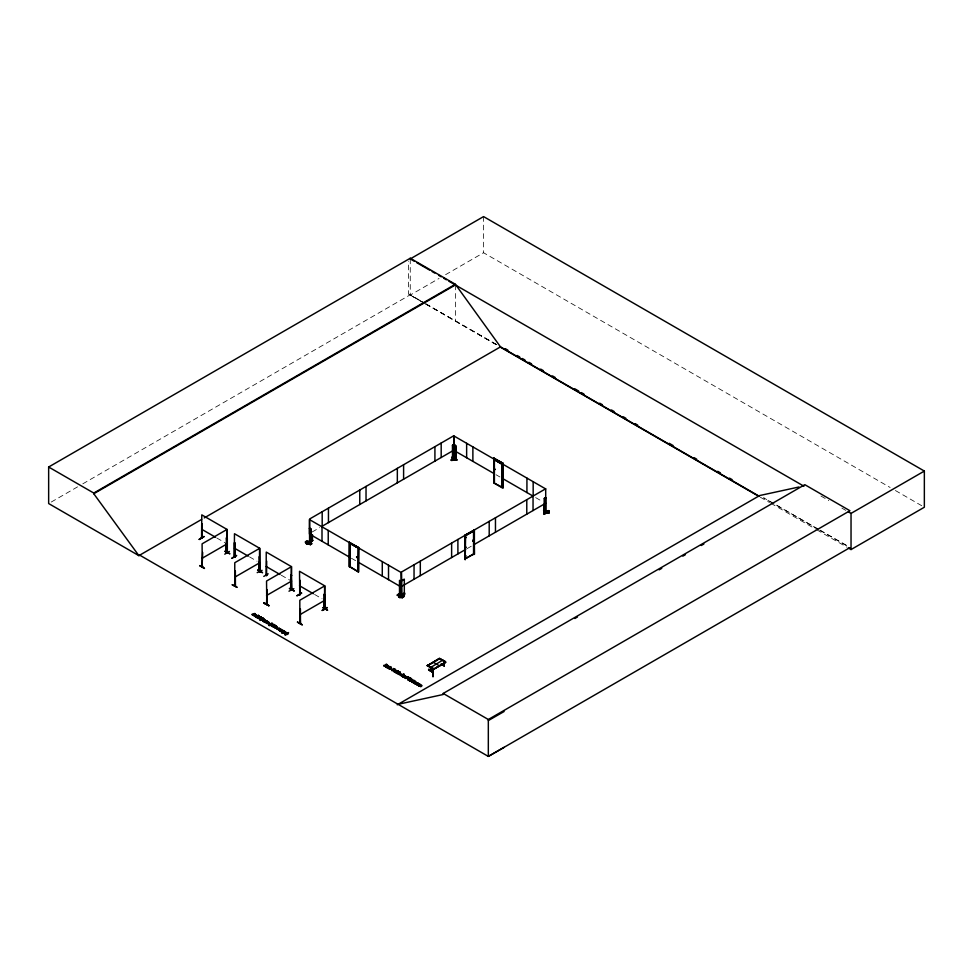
<?xml version="1.0" encoding="UTF-8"?>
<svg xmlns="http://www.w3.org/2000/svg" width="973" height="973" viewBox="0 0 973 973"><rect width="100%" height="100%" fill="white"/><g stroke="black" fill="none" stroke-linecap="round" stroke-linejoin="round"><path stroke-width="0.73" stroke-dasharray="4.87 3.65" d="M51.277 502.032L77.56 486.865M82.814 483.824L410.253 294.783L424.435 302.968M410.253 258.915L410.253 295.087L439.054 278.448M445.598 274.678L483.569 252.749L890.137 487.485M312.151 532L319.679 527.658M467.028 548.663L472.246 545.646M424.386 303.235L408.368 294.041L408.368 261.165M425.7 303.977L499.173 346.12M818.731 529.409L775.432 504.573L818.536 529.519M820.044 530.163L847.592 545.962M895.403 490.526L924.35 507.237M820.957 496.035L828.801 500.572M841.876 508.113L845.805 510.375M819.85 530.273L847.313 546.133M425.724 303.71L499.198 346.133M410.253 295.087L424.435 303.272M425.724 304.014L496.121 344.661M760.327 497.203L769.534 502.506M770.847 503.272L815.544 529.069M816.858 529.835L847.094 547.288M496.048 474.739L499.903 476.965M535.673 497.617L541.937 501.229M351.399 558.247L356.544 561.214M216.821 538.008L225.59 543.068M249.502 556.872L257.018 561.214M281.282 575.213L290.051 580.285M314.559 594.43L322.075 598.772M483.569 216.59L483.569 252.749M455.376 284.967L455.376 321.126M774.119 503.819L763.623 497.799L774.07 503.844"/><path stroke-width="1.46" d="M282.389 632.243C283.143 630.297 287.059 632.718 284.055 631.051C280.686 630.918 284.493 633.97 282.438 632.049M256.3 615.678L254.5 616.031L256.714 615.398M257.419 617.916C258.429 619.752 257.03 615.228 260.071 617.49L261.19 616.906L260.071 617.49M404.853 677.476C406.155 680.054 404.063 675.724 407.371 677.293M269.363 625.712L269.667 624.861A2.955 1.703 0 0 1 270.287 624.35L271.175 623.985A3.126 1.8 0 0 1 272.087 623.839C272.939 621.163 266.784 626.928 269.667 624.557A2.955 1.703 0 0 1 270.287 624.046L272.635 623.815M284.955 634.712L287.594 634.347L288.239 632.511L287.594 634.043L284.967 634.7L288.19 632.827M358.088 571.577L358.088 547.945L350.134 543.348L350.195 567.016L349.416 566.809L349.319 542.399L358.709 547.58L358.502 572.051L350.207 566.943L350.207 543.469L358.38 547.775L350.207 543.469M278.509 629.762L280.382 630.151L278.582 629.884M393.481 671.394C394.32 670.081 396.315 671.479 393.956 671.236M413.878 682.791C412.516 683.739 417.429 682.596 415.276 681.988M286.926 633.082C285.782 631.027 281.854 632.876 286.913 632.973C283.252 632.049 286.062 635.162 285.04 632.62M388.786 668.5C389.832 666.152 393.323 669.655 389.553 667.843C388.774 669.619 391.304 668.682 389.236 668.609M398.139 673.73C402.713 672.623 397.762 673.705 399.502 674.167C397.179 675.238 399.429 670.798 400.754 673.681M419.363 685.685C418.937 687.339 424.812 684.737 419.448 685.843M350.11 545.902L350.134 544.941M350.219 554.695L350.11 555.449M350.219 564.364L350.219 563.476M427.378 665.751L439.468 658.283L445.549 661.749L445.61 662.431L433.532 669.193L427.402 665.447M433.24 668.682L433.009 676.88L432.778 668.682M465.653 537.242L465.69 537.984L465.787 537.254M465.653 547.653L465.702 546.753L465.751 547.641M465.69 555.607L465.787 556.094M465.653 556.459L465.69 555.778M502.323 466.249L502.348 465.289L502.348 466.176M502.348 475.019L502.348 475.906M502.372 475.079L502.348 475.736M502.238 484.372L502.323 484.761M253.321 613.671L253.758 615.143L251.898 614.364L253.989 615.094L253.795 613.781M265.082 620.604C265.593 617.66 255.06 623.377 262.625 617.855C265.641 618.974 261.384 620.239 263.865 618.792M262.905 620.81L263.634 619.874L265.106 620.494M277.256 627.196C273.535 628.473 279.652 625.809 274.86 626.977C276.223 630.297 274.094 626.053 277.22 627.317M286.926 632.778L286.33 633.666L285.04 632.924M391.45 668.001L390.842 668.889L389.553 667.843M400.754 673.377L400.158 674.265L398.869 673.511M268.974 625.481L271.175 623.693A3.126 1.8 0 0 1 272.087 623.535L272.622 623.523M284.955 634.408L287.071 634.299L288.616 632.73M199.72 565.763L204.452 568.256M204.439 568.487L199.72 565.568M264.169 603.017L268.949 605.729L263.963 603.187M263.963 603.175L268.913 605.474M297.446 622.221L302.214 624.946M254.062 615.836L255.267 615.033L256.641 615.435M417.49 683.095C420.689 684.007 414.072 686.111 418.56 683.533M386.184 666.87L387.607 666.919L386.646 666.298L385.746 666.931L386.828 667.369L385.88 666.274L388.057 666.323L387.132 665.739L387.911 666.748M444.26 664.96L442.143 664.17L444.138 665.873L444.32 665.204M473.231 539.711L472.939 540.66M473.425 540.818C473.146 542.314 474.423 540.222 472.878 540.696M454.136 459.025L452.348 459.852L453.99 458.368M546.023 511.506L544.26 512.82M545.999 512.066C541.937 514.814 548.626 509.572 544.442 512.443M404.853 677.78C406.653 674.788 411.603 678.899 405.899 678.096M398.091 672.355C398.431 669.643 396.875 674.581 395.512 672.513M387.084 667.223L388.507 666.335L387.108 665.727M396.242 670.798L394.673 672.136L393.481 670.92L395.792 670.786L394.868 670.202L395.731 671.151L393.968 671.431L395.33 671.09M268.353 623.085C268.22 622.124 264.595 622.963 268.718 622.465C265.118 624.934 271.139 622.732 268.122 621.893M268.062 622.319L267.125 621.406L268.11 622.075M202.214 523.888L201.958 537.923M202.275 537.838L201.569 538.203L201.788 514.863L226.843 529.324L226.928 552.992L227.135 529.373L202.092 543.834L202.25 567.186M226.952 552.956L226.198 552.421L226.417 543.445M226.891 552.08L226.368 551.776M234.785 556.97L234.736 556.799M234.943 557.201L234.469 542.52L234.262 557.055L234.967 557.237L234.907 542.764M259.572 571.479L258.891 571.273L260.046 571.589L259.827 548.249L234.773 562.71L234.724 585.989L235.417 585.807L235.357 571.346M266.675 561.105L266.566 575.7C265.471 573.888 267.344 576.296 266.675 575.031M266.115 575.469L266.249 552.08L291.304 566.541L291.389 590.21L291.596 566.59L266.541 581.051L266.784 604.391M290.732 589.164L291.304 589.249M290.708 580.759L290.708 589.699L290.878 582.061M300.402 608.903L300.45 623.34L299.818 623.523L299.818 600.268L324.873 585.795L324.605 609.426L324.581 585.746L299.526 571.285L299.745 594.904L299.952 580.322M299.38 594.673L299.988 594.758M324.094 608.356L324.629 608.502M262.868 619.521L260.861 619.704M202.676 566.432L202.031 566.554L202.725 566.383M227.341 552.214L226.745 552.299M226.721 538.41L226.247 537.96L226.673 552.907L227.354 552.688M235.405 585.308L234.724 585.466L235.405 585.405M267.137 603.649L266.493 603.807L267.186 603.625M267.137 589.687L267.186 604.148L266.967 589.602L266.566 604.269M291.766 589.431L291.182 589.504M291.803 589.966L291.182 575.627M386.257 665.702C382.353 667.636 384.943 663.793 387.449 665.155M265.082 620.312L264.68 620.981M357.237 556.678L356.945 557.651L356.556 556.945M357.103 557.188L357.261 557.432M494.698 469.764L494.673 469.01M495.026 469.521L494.26 469.363L494.393 468.22M427.402 665.654L439.468 658.478L445.439 661.664M427.561 665.812L433.532 669.4L445.61 662.224L433.824 669.096M428.704 669.594L432.985 672.319L428.667 670.056L428.801 669.339M444.138 665.86L440.988 664.036M452.348 459.852L453.99 458.903L456.471 460.278L457.286 459.803L454.829 458.465M309.633 542.946L309.645 518.986L453.832 435.734L453.941 459.22L454.5 458.769L452.53 459.73M546.035 511.664L544.357 512.795M263.768 618.998L262.674 618.208L261.944 618.937M257.48 617.673L259.949 617.308M473.097 540.635L473.377 541.426M428.679 669.643L432.012 669.181L432.571 671.784M432.608 668.159L431.927 669.339L432.742 668.39M402.481 676.636C408.49 671.516 396.875 676.259 401.654 675.359L402.481 676.636L404.123 674.423M400.402 675.14L402.786 675.688L404.123 674.727M402.786 675.688L403.722 674.192M402.129 676.442L402.603 675.907M416.152 682.937L415.276 682.292M232.377 584.688L237.169 587.388L232.182 584.846M312.284 534.603L312.199 540.477M268.876 605.729L264.182 602.774M401.338 595.33L404.622 593.129L401.338 594.795M401.363 595.537L404.622 593.129M413.951 682.912L415.751 683.18L414.364 683.022M305.352 542.083L310.375 544.588L305.352 542.083C306.653 538.92 314.924 543.615 310.229 544.71M402.092 597.726L403.722 596.498L402.092 597.738L397.215 595.123L402.238 597.629M388.458 666.128L386.622 667.49M416.651 682.876L414.972 683.326M253.381 613.878C258.003 614.802 253.296 612.078 253.904 614.559C249.66 615.848 255.413 614.243 256.702 615.568M265.009 620.433C259.061 618.487 266.128 624.739 262.053 619.01M202.043 567.125L202.676 552.469M227.341 552.749L227.305 538.251M235.332 585.855L234.943 571.589M259.426 571.175L259.998 571.613M259.098 556.738L259.523 571.869L259.876 570.944M299.769 623.024L300.025 623.109M300.377 623.413L299.988 609.147M324.471 608.733L325.043 609.171M324.581 594.539L324.568 609.426M310.959 543.7L309.292 542.727L309.925 541.754M401.363 595.014L401.387 595.707L404.318 593.834L404.318 579.373L401.508 580.808L404.148 579.276M261.944 618.633L263.257 618.56M397.993 672.173C393.104 674.009 400.402 670.409 395.512 672.221M253.844 613.987L255.254 614.377M264.449 620.458L263.464 619.886M275.858 627.111L276.77 627.634L275.602 627.208M286.33 633.666L286.524 633.082M286.257 633.362C287.011 631.903 283.97 632.669 286.427 632.864M390.842 668.889C390.635 666.991 390.027 667.539 390.781 668.573M400.158 674.265C399.915 672.355 399.368 672.915 400.085 673.948M421.321 685.904L420.336 685.333M427.561 665.483L433.824 668.694M256.179 615.556C252.299 615.325 259 615.593 254.062 615.666M280.382 629.847C276.575 629.872 282.924 629.957 279.908 628.972M280.686 629.969C280.151 626.04 275.018 631.331 278.996 628.023M545.731 512.224L545.695 488.774L401.508 572.015L402.031 595.221L401.508 594.746M263.221 620.032C262.686 622.112 264.851 621.261 266.42 621.455M398.869 673.219C398.662 674.508 400.037 675.347 398.127 673.717M420.093 685.77L420.883 686.743M397.215 595.135C399.404 592.058 399.562 596.692 403.321 596.996M282.365 631.197C283.216 629.786 276.393 631.513 283.143 630.419C280.2 633.301 283.812 629.835 281.866 630.528M404.902 676.807C405.753 675.396 398.93 677.123 405.68 676.028C402.445 679.3 407.651 674.082 402.688 676.454M312.175 540.465L312.175 540.988M311.032 529.251L309.475 528.363L311.032 529.251L311.032 543.725L309.475 542.825M455.851 460.314L455.826 445.646L454.282 444.758L455.668 445.743L456.009 460.217L454.282 459.22M311.032 543.725L309.45 542.63L307.079 544.065L306.13 543.518L309.56 541.426M306.203 543.518L309.645 541.438M306.957 543.725L311.664 540.988L307.079 544.065M453.138 458.624L450.767 460.01L451.727 460.557C455.717 460.083 456.13 456.167 456.313 457.784M453.965 458.733L456.009 459.84M401.046 581.234L400.985 595.683M545.695 497.726L545.622 512.163M401.095 595.756L399.319 594.175L400.827 595.099M399.319 594.175L399.319 594.698M401.204 581.136L399.502 580.346L399.502 594.807L401.168 595.561M399.015 596.838L403.722 594.162L399.015 597.142L399.964 597.69C410.642 591.852 399.867 594.625 399.137 597.13M544.296 510.667L544.272 511.433L544.138 505.194M548.249 510.557L549.198 511.409L544.539 514.097C540.173 512.248 557.249 507.651 543.773 513.622M543.664 513.33L548.371 510.643L543.664 513.635M412.406 681.246C411.725 684.773 419.241 678.4 412.82 682.608M199.258 539.419L203.953 536.67M199.319 539.492L203.989 536.464L199.319 539.2M224.909 551.302L229.896 553.844L225.164 551.144M224.739 554.172L229.409 551.436M231.939 558.295L236.646 555.547M257.59 570.166L262.576 572.708L257.857 570.02M262.09 570.312L257.2 572.635M291.766 575.469L290.708 575.177L291.134 590.112M289.37 588.519L294.357 591.061L289.626 588.361M288.981 591.207L293.87 588.653M291.766 589.942L290.708 589.65M296.996 595.853L301.691 593.104M324.921 608.502L324.714 609.39L323.985 608.855L324.143 594.296M324.447 594.831L323.985 594.394M327.366 610.12L322.902 607.578M299.818 622.939L300.45 622.963M327.135 607.87L322.209 610.448L326.916 607.456M327.609 610.241L322.671 607.626M452.494 445.293L454.002 444.612L452.494 445.293L452.506 459.949M452.481 457.115L451.679 457.614L456.471 460.278M453.832 458.465L452.506 459.414M310.521 541.73L312.284 540.708M310.691 541.815L312.455 540.793L312.455 534.7M544.357 498.334L545.865 497.653L544.357 498.334L544.442 512.966M544.357 510.18L543.749 510.497M401.764 595.075L404.622 593.652M548.431 513.172L549.137 512.82L545.488 510.837M545.853 511.932L548.334 513.306L549.149 512.832M201.618 519.436L138.884 555.644L48.65 503.552L48.65 467.016L410.253 258.246L455.376 284.286L500.487 346.875L758.843 496.035M410.253 258.246L410.253 258.915L483.569 216.59L924.35 471.066L924.35 507.237L851.034 549.563L848.407 548.042M48.65 467.016L93.773 493.056L455.376 284.286M504.111 747.361L488.324 756.41L139.735 555.157L138.884 555.644L93.773 493.737L455.376 284.967M204.245 517.916L500.487 346.875M202.092 558.307L227.135 543.834M453.832 450.195L322.185 526.211L322.185 511.749M234.773 577.171L259.827 562.71M493.956 458.052L494.077 483.046L501.837 487.582L502.323 463.829L494.369 459.232L494.418 482.9L493.749 482.511L493.749 458.174L503.138 463.355L502.932 487.814L502.822 463.537L493.87 458.38M266.541 595.512L291.596 581.051M493.749 458.174L503.138 463.355M255.619 616.675L258.514 615.362L255.923 617.162M255.619 616.979L258.514 615.362M256.398 617.125L259.232 615.873L256.702 617.612M256.398 617.429L259.232 615.873M258.745 617.952C260.521 615.252 256.641 619.071 258.477 618.11M259.815 617.636L257.869 617.879L259.815 617.332M261.19 616.906L258.283 618.22M258.599 618.706L261.19 617.198M349.416 566.809L349.648 542.484M260.144 619.594L262.625 617.855M260.752 619.315C264.121 620.056 259.475 619.315 261.676 618.792L262.236 619.935L260.144 619.29M265.787 620.397L264.242 621.954M263.926 621.771L266.103 620.579M266.103 620.883L266.444 621.467M266.213 622.793L267.514 622.027L265.155 622.185L267.332 621.297L267.648 622.209L266.213 623.097M265.155 622.489L267.332 621.297M267.271 623.705L269.156 622.574L268.062 622.027M272.026 624.934C276.04 624.009 266.784 627.001 272.258 624.131M270.397 625.517L272.574 624.313M272.89 624.885L272.294 624.775M274.106 624.471C272.44 626.624 276.855 622.696 271.941 626.405C270.701 625.542 274.727 623.936 274.35 625.943C276.94 624.982 269.29 627.694 274.094 625.493M271.637 626.223L274.471 624.678M274.301 625.311L275.967 625.748L274.532 625.493M272.44 626.697L274.35 625.943M273.498 627.001L276.405 625.688M273.498 627.305L276.405 625.992M274.629 627.536L276.174 628.023M299.818 614.729L324.873 600.268M277.135 629.105L278.777 628.522L281.161 629.251L279.713 630.893L281.282 629.859L279.896 629.263M277.135 629.397L279.628 629.081M280.625 629.701L278.667 629.507L279.604 630.601M280.163 631.149C281.769 628.205 285.065 631.927 281.306 631.805M285.357 632C283.471 634.505 279.725 632 283.423 632.45M283.69 632.304C285.125 628.473 282.535 635.053 281.489 632.341M283.423 632.754L281.829 632.462M285.357 631.696L282.827 632.219L284.712 631.708M284.298 633.119L285.843 633.605M284.274 632.985L285.843 633.91M464.997 535.138L474.386 529.957L474.386 554.306L473.559 554.537L473.559 530.905L465.605 535.503L465.191 559.609L464.997 535.138L465.678 535.539L473.535 531.063L465.264 535.296L465.191 559.609M401.508 586.488L465.714 549.417M474.848 544.138L545.695 503.236M474.386 554.306L474.058 530.054M383.739 665.641C386.415 667.648 384.189 662.649 387.449 664.851C385.186 662.613 386.755 669.059 383.739 665.35M387.108 666.031L388.458 666.432M386.232 666.663L387.607 666.627M389.066 666.444L389.322 667.198C392.399 665.593 384.14 669.144 389.066 666.748M389.273 666.566L390.939 666.991L390.051 666.566M390.635 667.15L389.577 666.736L390.635 666.846M387.412 667.94L389.322 667.198M388.896 668.475L390.368 668.816M388.811 668.342L390.368 669.12M393.287 668.5L395.573 669.485L394.843 670.19M393.287 668.804L395.573 669.789M391.937 670.251L394.454 669.181L395.281 669.959L394.454 669.473L391.937 670.555L394.126 668.986M391.937 670.555L394.126 669.29M394.843 670.494L396.193 670.896L394.357 671.954M395.111 672.088L398.018 670.774L397.093 671.601M395.111 672.392L398.018 670.774M397.008 673.182L399.915 671.856L397.312 673.657M397.008 673.474L399.915 671.856M402.688 676.758C404.379 673.973 407.59 677.585 403.844 677.427M406.167 677.938C407.14 676.089 403.746 678.996 407.237 677.317M428.728 665.009L438.02 659.645M405.717 678.509L408.611 676.892M407.565 679.276L410.047 677.84L411.603 678.74L409.122 680.468C404.975 677.378 411.068 682.353 409.414 680.005L408.198 679.3L410.545 679.251L408.198 679.3M407.565 679.58L410.047 678.145L411.603 679.045M410.083 678.509L409.402 678.899L410.083 678.205L411.628 679.774L410.047 677.84M409.463 680.674L411.628 679.47M409.767 680.845L412.029 680.443L410.606 681.331L412.041 680.078L411.165 680.042M410.606 681.331L412.467 680.516L411.628 679.774M410.606 681.027L412.503 680.127L411.433 679.896M413.026 680.285C412.54 680.249 415.362 680.918 413.294 681.039C412.236 682.937 410.606 681.708 413.026 680.577M414.097 680.273L411.652 681.72L412.564 681.818M442.083 664.693L444.333 665.763M412.503 682.426L414.68 681.234M414.778 683.739L416.602 682.985L415.337 681.623M416.529 682.584L415.264 681.976M414.34 682.815L415.751 682.876M416.675 684.834L418.086 683.824L415.52 683.873L417.381 682.791L418.512 683.739M415.52 684.177L417.697 682.973M416.675 684.53L418.086 683.642L417.49 683.399M420.032 684.688L420.324 684.493A1.447 0.839 0 0 0 419.874 684.201L417.77 684.785L418.828 685.953L417.758 685.053L419.947 684.566L419.351 686.269M419.436 686.111L420.908 686.452M420.093 685.466C422.635 687.631 422.124 683.97 420.02 685.162M397.239 704.805L759.682 495.537L798.979 486.999M443.202 693.445L804.805 484.676L849.928 510.728L488.324 719.497L443.202 693.445L443.202 694.503L398.079 704.318M574.861 618.487L577.5 616.967M659.122 569.837L661.762 568.317M682.827 556.155L685.454 554.634M701.253 545.512L703.893 543.992M848.42 511.895L851.034 513.403L924.35 471.066M849.928 547.641L488.324 756.41L488.324 719.497M488.324 720.555L504.111 711.506M501.837 464.109L494.077 459.572L501.837 464.109L501.837 487.582M494.114 469.898L494.807 469.363M358.064 556.775L358.064 557.748M494.077 483.046L503.138 487.704M350.207 566.943L357.967 571.492M311.932 540.331L312.759 540.246M311.932 540.854L312.759 540.623M452.846 459.779L452.664 445.391M324.836 609.025L323.936 608.83L324.143 601.265M300.243 608.806L300.292 623.243M439.176 658.782L445.549 662.151M439.176 658.976L440.088 658.976M456.605 460.144L451.679 457.31M235.125 585.734L235.198 571.248M403.576 674.8L400.402 675.432M433.69 668.962L433.046 668.962M432.985 671.869L428.558 669.473M311.518 541.146L310.788 540.745L311.555 540.939M357.529 557.286L356.617 557.018M432.949 672.319L428.862 669.935M299.708 594.868L299.781 580.419M265.824 621.042L266.76 620.981M272.294 624.471L273.194 624.678M279.032 628.667L279.969 628.899M419.156 685.442L418.22 685.138L420.032 684.992M419.156 685.746C416.736 685.503 419.667 683.265 420.482 684.992M279.604 630.297L278.996 629.993L280.382 630.151M394.564 671.54L393.53 671.175M396.826 671.759L397.689 672.209L395.719 672.477M264.011 621.005L262.953 620.592M276.15 628.315L275.237 628.035M394.819 671.382L393.968 671.127M415.228 683.472L414.364 682.718L415.994 682.73M386.707 667.186L386.342 666.371L387.85 666.481M454.282 458.697L456.009 459.694L454.148 458.83M309.633 542.204L311.336 543.153M309.609 542.435L311.032 542.983M309.706 542.752L309.645 527.767M311.068 543.785L310.825 543.104M311.859 543.761L306.775 541.195M398.772 593.931L403.722 596.498M403.722 596.802L398.638 594.041L403.527 596.838M548.541 513.148L543.542 510.351L548.334 513.306M236.415 555.486L232.012 558.064M268.183 573.839L263.78 576.417M301.46 593.044L297.057 595.622M297.458 621.99L302.189 624.678M455.668 460.217L454.123 459.317L454.087 436.05L545.695 488.933M543.895 513.732L544.612 514.17M399.453 594.308L400.827 595.622M399.502 594.807L401.046 595.695L401.046 572.44L309.438 519.558L309.438 534.019L350.11 557.505M410.253 258.915L414.121 261.153M416.699 262.637L429.592 270.08M432.17 271.576L434.749 273.06M438.616 275.298L441.195 276.782M443.773 278.266L446.352 279.762M448.93 281.246L803.953 486.22M505.279 348.662L507.894 350.171M517.077 355.473L519.704 356.982M522.319 358.502L524.946 360.01M528.874 362.284L531.501 363.805M540.684 369.095L543.299 370.616M552.482 375.919L555.109 377.427M574.775 388.786L578.716 391.061M581.331 392.569L583.958 394.089M599.696 403.175L602.323 404.683M611.494 409.986L614.121 411.506M623.304 416.797L625.919 418.317M635.101 423.62L637.729 425.128M669.205 443.299L673.134 445.573M694.114 457.687L696.741 459.195M717.721 471.309L720.348 472.829M729.519 478.132L732.146 479.64M500.061 346.935L759.013 496.437M454.087 450.511L493.469 473.243M502.482 478.448L533.168 496.169L533.168 481.696M349.319 542.399L358.587 547.653L358.502 572.051M350.195 543.433L358.04 547.969M359.122 562.698L401.046 586.914M442.083 664.231L444.138 665.423M201.788 529.324L215.568 537.278M234.469 548.2L248.249 556.155M266.249 566.541L280.029 574.496M299.526 585.746L313.306 593.712M389.577 666.736L389.832 667.49M388.799 666.59L390.1 667.344M409.402 678.595L410.545 679.251M412.771 680.431L414.133 681.222M389.796 667.697L390.781 668.269M399.112 673.073L400.085 673.644M402.019 674.946L402.786 675.396M258.55 615.86L259.232 616.177M273.79 624.654L274.471 624.982M275.602 626.904L276.587 627.476M285.271 632.486L286.257 633.058M263.221 620.336L264.51 620.774M454.245 459.451L454.282 444.758M404.537 594.868L399.964 597.677M226.21 552.457L226.247 543.542M266.42 621.151L265.568 621.2M234.335 557.128L234.469 533.727L259.523 548.2L259.523 571.869M387.096 665.362L385.795 664.875L386.232 665.836M432.048 669.205L432.742 671.577M396.242 671.102L395.16 670.312M255.291 614.51C252.542 611.178 254.78 619.85 256.702 615.264M427.378 665.35L427.402 666.043M388.811 668.633L389.966 667.381L391.45 668.293M851.034 513.403L851.034 549.563M544.527 498.431L544.527 512.893M533.046 496.072L533.046 510.533M526.928 478.096L526.928 492.569M526.782 499.684L526.782 514.158M502.932 463.476L502.932 487.814M495.464 517.77L495.464 532.231M489.2 521.382L489.2 535.855M474.179 529.835L474.179 554.184M472.878 446.899L472.878 461.36M466.639 443.299L466.639 457.76M457.894 539.468L457.894 553.929M451.63 543.08L451.63 557.553M444.199 665.118L442.277 664.571M442.764 660.12L430.236 667.758M441.183 443.043L441.183 457.505M439.638 665.946L433.374 662.333M434.919 446.656L434.919 461.117M420.312 561.166L420.312 575.627M415.228 683.168L415.082 683.922M414.364 681.051L414.401 681.696M414.048 564.778L414.048 579.239M403.6 464.729L403.6 479.203M397.337 468.354L397.337 482.815M388.519 565.204L388.519 579.677M387.084 666.919L386.938 667.66M382.28 561.616L382.28 576.077M366.03 486.427L366.03 500.9M359.767 490.051L359.767 504.513M349.526 542.277L349.526 566.627M328.448 508.125L328.448 522.598M328.229 530.407L328.229 544.868M326.879 607.711L322.209 610.448M322.002 526.807L322.002 541.268M311.19 529.154L311.202 543.822M279.859 630.151L279.713 630.893M275.079 625.311L275.128 626.089L273.498 624.848M259.098 562.321L258.94 571.297L258.94 562.406M258.867 615.666L258.903 616.371M93.773 493.056L93.773 493.737M404.318 593.311L403.819 593.907L404.318 593.311M456.276 457.456L451.484 460.375L456.313 457.48M473.133 554.294L465.264 558.77L473.133 554.294"/></g></svg>
